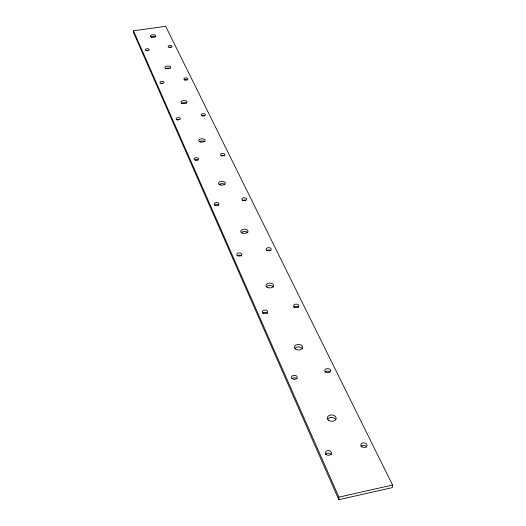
<?xml version="1.0" encoding="UTF-8"?>
<svg xmlns="http://www.w3.org/2000/svg" width="526" height="526" viewBox="0 0 526 526"><rect width="100%" height="100%" fill="white"/><g stroke="black" fill="none" stroke-linecap="round" stroke-linejoin="round"><path stroke-width="0.79" d="M338.797 499.7L338.895 497.129L133.459 30.824L165.664 26.3L392.541 485.044L392.35 487.615L338.797 499.7L133.624 32.79L133.459 30.824M338.895 497.129L392.541 485.044M202.379 115.95A2.137 1.085 -2.5 0 1 204.515 115.904M325.009 372.112A2.906 1.986 2.8 0 1 330.019 372.027M176.94 120.04A2.15 1.098 -3.2 0 1 179.031 119.711M242.308 200.761A2.387 1.354 -1.4 0 1 246.056 200.406M165.453 68.788A2.906 1.381 -3.3 0 1 170.036 68.406M266.393 286.736A3.84 2.413 -0.3 0 1 270.173 285.486A3.84 2.413 -0.3 0 1 273.441 287.189M327.698 419.117A4.432 3.169 3.7 0 1 331.952 417.493A4.432 3.169 3.7 0 1 335.851 419.755M151.37 37.09A2.775 1.249 -3.5 0 1 155.275 37.004M291.825 378.858A2.913 2.012 1.2 0 1 296.861 378.779M262.652 313.404A2.715 1.756 -0.5 0 1 267.353 313.325M237.522 255.774A2.545 1.545 -1.6 0 1 241.526 256.024M147.043 50.772A1.946 0.894 -3.7 0 1 148.043 50.752M221.183 155.979A2.255 1.21 -2 0 1 224.372 155.913M184.587 80.241A2.032 0.98 -2.9 0 1 187.046 80.037M293.797 307.447A2.709 1.736 0.9 0 1 298.479 307.368M161.212 83.647A2.038 0.986 -3.5 0 1 162.764 83.516M195.376 160.075A2.268 1.223 -2.8 0 1 198.098 160.213M241.309 232.577A3.61 2.13 -1.4 0 1 244.892 231.473A3.61 2.13 -1.4 0 1 247.917 232.972M294.935 348.363A4.116 2.755 1.2 0 1 298.939 346.943A4.116 2.755 1.2 0 1 302.496 348.896M181.496 103.438A3.051 1.525 -3 0 1 186.309 103.024M199.282 141.829A3.215 1.696 -2.6 0 1 204.844 141.718M219.092 184.613A3.399 1.894 -2.1 0 1 224.977 184.501M325.462 454.332A3.149 2.328 4 0 1 328.487 453.149A3.149 2.328 4 0 1 331.248 454.812M360.967 446.613A3.143 2.288 6 0 1 363.939 445.443A3.143 2.288 6 0 1 366.74 447.08M214.575 205.521A2.4 1.368 -2.3 0 1 218.724 205.442M266.458 250.797A2.538 1.532 -0.5 0 1 270.851 250.718M169.293 47.596A1.933 0.888 -3.1 0 1 171.226 47.557M202.194 115.707A2.137 1.085 -2.5 0 0 205.442 114.694A2.137 1.085 -2.5 0 0 202.28 113.826A2.137 1.085 -2.5 0 0 202.194 115.707M325.752 372.027A2.906 1.986 2.8 0 0 330.519 371.054A2.906 1.986 2.8 0 0 326.738 368.68A2.906 1.986 2.8 0 0 325.752 372.027M177.124 119.626A2.15 1.091 -3.2 0 0 180.411 118.606A2.15 1.091 -3.2 0 0 177.269 117.725A2.15 1.091 -3.2 0 0 177.124 119.626M243.143 200.327A2.387 1.354 -1.4 0 0 246.714 199.078A2.387 1.354 -1.4 0 0 243.117 197.98A2.387 1.354 -1.4 0 0 243.143 200.327M166.196 68.617A2.906 1.374 -3.3 0 0 170.661 67.321A2.906 1.374 -3.3 0 0 166.426 66.223A2.906 1.374 -3.3 0 0 166.196 68.617M267.083 287.255A3.846 2.413 -0.3 0 0 273.474 286.052A3.846 2.413 -0.3 0 0 268.641 283.192A3.846 2.413 -0.3 0 0 267.083 287.255M328.829 420.432A4.438 3.169 3.6 0 0 336.088 418.874A4.438 3.169 3.6 0 0 330.302 415.086A4.438 3.169 3.6 0 0 328.829 420.432M151.547 37.083A2.775 1.249 -3.5 0 0 155.834 35.899A2.775 1.249 -3.5 0 0 151.823 34.907A2.775 1.249 -3.5 0 0 151.547 37.083M292.436 378.805A2.919 2.012 1.2 0 0 297.262 377.813A2.919 2.012 1.2 0 0 293.541 375.413A2.919 2.012 1.2 0 0 292.436 378.805M263.118 313.108A2.722 1.756 -0.5 0 0 267.642 312.234A2.722 1.756 -0.5 0 0 264.243 310.149A2.722 1.756 -0.5 0 0 263.118 313.108M237.989 255.853A2.551 1.545 -1.6 0 0 241.809 254.446A2.551 1.545 -1.6 0 0 237.976 253.184A2.551 1.545 -1.6 0 0 237.989 255.853M146.202 50.43A1.946 0.894 -3.7 0 0 149.22 49.582A1.946 0.894 -3.7 0 0 146.412 48.865A1.946 0.894 -3.7 0 0 146.202 50.43M221.538 155.676A2.255 1.21 -2 0 0 224.937 154.559A2.255 1.21 -2 0 0 221.571 153.579A2.255 1.21 -2 0 0 221.538 155.676M184.784 79.715A2.032 0.98 -2.9 0 0 187.887 78.801A2.032 0.98 -2.9 0 0 184.902 78.019A2.032 0.98 -2.9 0 0 184.784 79.715M294.376 307.125A2.709 1.736 0.8 0 0 298.853 306.264A2.709 1.736 0.8 0 0 295.395 304.206A2.709 1.736 0.8 0 0 294.376 307.125M160.89 83.299A2.045 0.986 -3.5 0 0 164.04 82.372A2.045 0.986 -3.5 0 0 161.068 81.576A2.045 0.986 -3.5 0 0 160.89 83.299M195.159 159.989A2.268 1.216 -2.8 0 0 198.604 158.859A2.268 1.216 -2.8 0 0 195.258 157.872A2.268 1.216 -2.8 0 0 195.159 159.989M242.598 233.156A3.61 2.13 -1.4 0 0 247.996 231.203A3.61 2.13 -1.4 0 0 242.552 229.468A3.61 2.13 -1.4 0 0 242.598 233.156M295.816 349.231A4.123 2.748 1.2 0 0 302.614 347.87A4.123 2.748 1.2 0 0 297.348 344.589A4.123 2.748 1.2 0 0 295.816 349.231M182.344 103.398A3.057 1.519 -3 0 0 187.013 101.972A3.057 1.519 -3 0 0 182.529 100.755A3.057 1.519 -3 0 0 182.344 103.398M200.248 141.954A3.222 1.69 -2.6 0 0 205.14 140.383A3.222 1.69 -2.6 0 0 200.373 139.022A3.222 1.69 -2.6 0 0 200.248 141.954M220.21 184.935A3.406 1.894 -2.1 0 0 225.338 183.193A3.406 1.894 -2.1 0 0 220.256 181.661A3.406 1.894 -2.1 0 0 220.21 184.935M326.265 454.602A3.149 2.328 4 0 0 331.433 453.471A3.149 2.328 4 0 0 327.336 450.683A3.149 2.328 4 0 0 326.265 454.602M361.921 446.85A3.143 2.288 6 0 0 367.023 445.732A3.143 2.288 6 0 0 362.855 442.977A3.143 2.288 6 0 0 361.921 446.85M215.312 205.101A2.4 1.368 -2.3 0 0 218.941 203.845A2.4 1.368 -2.3 0 0 215.364 202.734A2.4 1.368 -2.3 0 0 215.312 205.101M266.906 250.297A2.538 1.525 -0.5 0 0 271.127 249.528A2.538 1.525 -0.5 0 0 267.944 247.72A2.538 1.525 -0.5 0 0 266.906 250.297M169.017 47.143A1.94 0.888 -3.1 0 0 171.995 46.308A1.94 0.888 -3.1 0 0 169.168 45.598A1.94 0.888 -3.1 0 0 169.017 47.143"/></g></svg>
